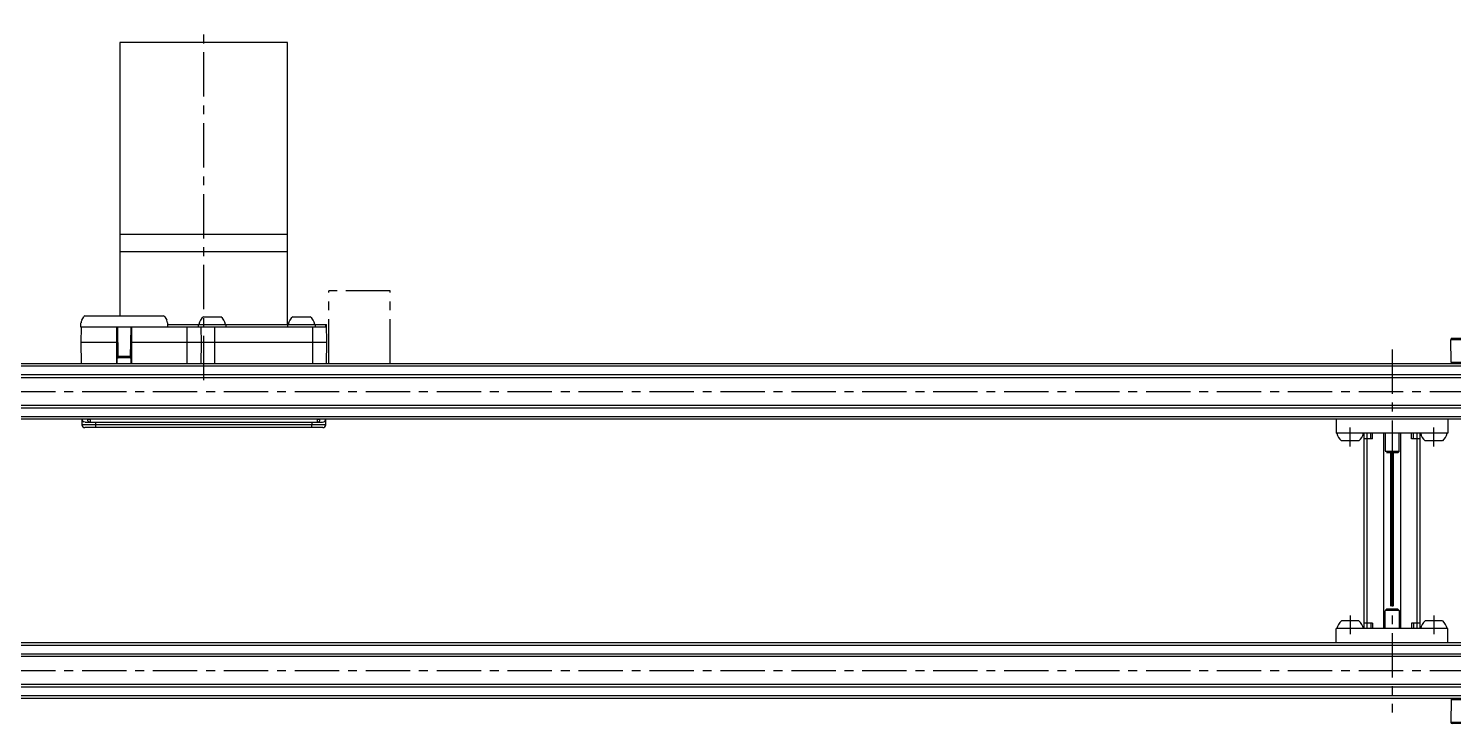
# Model space of a CAD drawing. Extents: x 0 to 1482, y -8 to 554.
# Drawn here: x 707 to 1218, y 306 to 554 of the extents above; entities that cross this region are included whole.
import ezdxf

# ---------------------------------------------------------------- set-up
doc = ezdxf.new("R2010")
doc.units = 0
doc.header["$LTSCALE"] = 0.5
for name, pattern in [('CENTER', [50.8, 31.75, -6.35, 6.35, -6.35]), ('DASHED', [19.05, 12.7, -6.35]), ('PHANTOM', [63.5, 31.75, -6.35, 6.35, -6.35, 6.35, -6.35])]:
    doc.linetypes.add(name, pattern=pattern)
for name, color, linetype in [('MSM_CENTER', 1, 'CENTER'), ('MSM_CONTINUOUS', 7, 'CONTINUOUS'), ('MSM_DASHED', 4, 'DASHED'), ('MSM_IMAGINARY', 6, 'PHANTOM')]:
    doc.layers.add(name, color=color, linetype=linetype)

msp = doc.modelspace()

# ---------------------------------------------------------------- linework, layer by layer
at = {"layer": 'MSM_CENTER'}
for p, q in [((770, 428.5), (770, 554.5)), ((1195.5, 439.5), (1195.5, 309.5)), ((243.8, 424.5), (1296.2, 424.5)), ((1180.5, 404.75), (1180.5, 411.5)), ((1210.5, 404.75), (1210.5, 411.5)), ((1180.5, 344.25), (1180.5, 337.5)), ((1210.5, 344.25), (1210.5, 337.5)), ((243.8, 324.5), (1296.2, 324.5))]:
    msp.add_line(p, q, dxfattribs=at)
at = {"layer": 'MSM_CONTINUOUS'}
for p, q in [((740, 549.5), (740, 451.5)), ((800, 549.5), (740, 549.5)), ((800, 448.5), (800, 549.5)), ((740, 480.8), (800, 480.8)), ((800, 474.5), (740, 474.5)), ((726.02, 447.5), (726.04, 449.05)), ((726.31, 450.01), (727.03, 451.25)), ((727.46, 451.5), (755.57, 451.5)), ((756.01, 451.25), (756.72, 450.01)), ((756.99, 449.05), (757.02, 447.5)), ((769.89, 451.25), (776.14, 451.25)), ((801.89, 451.25), (808.14, 451.25)), ((813.92, 447.5), (726.02, 447.5)), ((726.11, 447.5), (726.02, 442)), ((738.78, 447.5), (738.78, 442)), ((739.02, 434.5), (739.02, 447.34)), ((739.02, 447.3), (739.2, 436.99)), ((739.37, 436.99), (739.19, 447.3)), ((743.84, 447.3), (743.66, 436.99)), ((743.83, 436.99), (744.01, 447.3)), ((744.02, 434.5), (744.02, 447.34)), ((744.22, 434.5), (744.22, 447.5)), ((757, 448.5), (813.9, 448.5)), ((764.02, 434.5), (764.02, 447.5)), ((768.02, 448.5), (768.02, 447.5)), ((768.92, 447.5), (769.02, 442)), ((774.02, 434.5), (774.02, 447.5)), ((778.02, 447.5), (778.02, 448.5)), ((800.02, 448.5), (800.02, 447.5)), ((809.02, 434.5), (809.02, 447.5)), ((810.02, 447.5), (810.02, 448.5)), ((813.71, 448.31), (813.9, 448.5)), ((813.72, 447.69), (813.71, 448.31)), ((814.02, 442), (813.9, 448.5)), ((738.78, 442), (726.02, 442)), ((726.02, 442), (726.15, 434.5)), ((738.78, 442), (738.78, 434.5)), ((743.99, 442.2), (744.02, 442.2)), ((814.02, 442), (744.02, 442)), ((769.02, 442), (768.89, 434.5)), ((813.89, 434.5), (814.02, 442)), ((1245.49, 443), (1216.5, 443)), ((1216.65, 434.99), (1216.5, 443)), ((1217, 443.5), (1245.5, 443.5)), ((322.43, 434.5), (1245.5, 434.5)), ((743.66, 436.99), (739.37, 436.99)), ((743.63, 436.5), (739.4, 436.5)), ((1216.65, 435), (1245.49, 435)), ((270, 429.5), (1286.2, 429.5)), ((1245.5, 433.5), (294.5, 433.5)), ((294.5, 430.5), (1245.5, 430.5)), ((270, 419.5), (1286.2, 419.5)), ((1245.5, 418.5), (294.5, 418.5)), ((294.5, 415.5), (1245.5, 415.5)), ((1245.5, 414.5), (294.5, 414.5)), ((726.35, 414.5), (726.38, 412.48)), ((727.58, 413.5), (727, 413.57)), ((727.58, 413.5), (812.46, 413.5)), ((810.68, 414.48), (729.35, 414.48)), ((729.35, 414.48), (729.35, 413.5)), ((731.38, 412.48), (731.36, 413.5)), ((808.67, 413.5), (808.65, 412.48)), ((810.68, 413.5), (810.68, 414.48)), ((812.46, 413.5), (813.03, 413.57)), ((813.65, 412.48), (813.68, 414.5)), ((1175.5, 414.5), (1175.5, 409.5)), ((1215.5, 414.5), (1215.5, 409.5)), ((813.65, 412.48), (726.38, 412.48)), ((812.65, 411.5), (727.38, 411.5)), ((731.38, 411.5), (731.38, 412.48)), ((808.65, 411.5), (808.65, 412.48)), ((1215.5, 409.5), (1175.5, 409.5)), ((1185.5, 339.5), (1185.5, 409.5)), ((1186.5, 409.5), (1186.5, 339.5)), ((1192.5, 339.5), (1192.5, 409.5)), ((1198.5, 409.5), (1198.5, 339.5)), ((1204.5, 339.5), (1204.5, 409.5)), ((1205.5, 409.5), (1205.5, 339.5)), ((1183.62, 406.75), (1177.38, 406.75)), ((1213.62, 406.75), (1207.37, 406.75)), ((1194.98, 402.5), (1194.98, 347.5)), ((1195.5, 347.5), (1195.5, 402.5)), ((1196.02, 347.5), (1196.02, 402.5)), ((1183.62, 342.25), (1177.38, 342.25)), ((1213.62, 342.25), (1207.37, 342.25)), ((1215.5, 339.5), (1175.5, 339.5)), ((1175.5, 334.5), (1175.5, 339.5)), ((1215.5, 334.5), (1215.5, 339.5)), ((294.5, 334.5), (1245.5, 334.5)), ((1245.5, 333.5), (294.5, 333.5)), ((1286.2, 329.5), (253.8, 329.5)), ((294.5, 330.5), (1245.5, 330.5)), ((1286.2, 319.5), (253.8, 319.5)), ((1245.5, 318.5), (294.5, 318.5)), ((294.5, 315.5), (1245.5, 315.5)), ((1245.5, 314.5), (294.5, 314.5)), ((1216.65, 314.01), (1216.5, 306)), ((1245.49, 314), (1216.65, 314)), ((1216.5, 306), (1245.49, 306)), ((1245.5, 305.5), (1217, 305.5))]:
    msp.add_line(p, q, dxfattribs=at)
for centre, radius, start, end in [((728.04, 449.01), 2, 150, 179), ((727.46, 451), 0.5, 90, 150), ((755.57, 451), 0.5, 30, 90), ((754.99, 449.01), 2, 1, 30), ((772.93, 447.6), 4.75, 129.7731, 169.0684), ((773.1, 447.6), 4.75, 10.9316, 50.2269), ((804.93, 447.6), 4.75, 129.7731, 169.0684), ((805.1, 447.6), 4.75, 10.9316, 50.2269), ((738.82, 447.3), 0.2, 0.9994, 90.0008), ((738.78, 446.99), 0.513, 37.5415, 82.7865), ((739.1, 444.66), 2.65, 88.1622, 91.8378), ((744.25, 446.99), 0.513, 97.2135, 142.4585), ((743.93, 444.66), 2.65, 88.1622, 91.8378), ((744.21, 447.3), 0.2, 89.9992, 179.0006), ((813.78, 448.95), 1.26, 266.9695, 276.0319), ((739.22, 442.2), 0.2, 180, 238.496), ((739.22, 439.8), 0.2, 110.1432, 180), ((743.82, 439.8), 0.2, 360, 69.8568), ((743.82, 442.2), 0.2, 301.504, 360), ((1217, 443), 0.5, 90, 180), ((739.29, 439.65), 2.66, 268.1502, 271.8498), ((-9865.08, 251.76), 10605.9, 0.999108, 1.000701), ((739.4, 436.7), 0.2, 180.9994, 270.0008), ((741.55, 436.89), 2.18, 177.3834, 190.3359), ((741.48, 436.89), 2.18, 349.6641, 2.6166), ((743.63, 436.7), 0.2, 269.9992, 359.0006), ((743.75, 439.65), 2.66, 268.1494, 271.8506), ((10564.57, 265.44), 9822.23, 178.999236, 179.000955), ((1217.15, 435), 0.498, 180.7973, 270.2019), ((728.51, 414.67), 2.14, 184.5901, 196.8354), ((727.13, 414.26), 0.702, 196.9197, 259.5274), ((728.85, 428.81), 14.33, 268.001, 271.999), ((729.33, 414.48), 0.98, 179.8246, 271.1754), ((810.7, 414.48), 0.98, 268.8246, 1.1962), ((811.18, 428.81), 14.33, 268.001, 271.999), ((812.9, 414.26), 0.702, 280.4726, 343.0803), ((811.52, 414.67), 2.14, 343.1646, 355.4099), ((727.38, 412.5), 1, 181.0001, 269.9999), ((812.65, 412.5), 1, 270.0001, 358.9999), ((1180.41, 410.4), 4.75, 190.9316, 230.2269), ((1180.59, 410.4), 4.75, 309.7731, 349.0684), ((1210.41, 410.4), 4.75, 190.9316, 230.2269), ((1210.59, 410.4), 4.75, 309.7731, 349.0684), ((1180.41, 338.6), 4.75, 129.7731, 169.0684), ((1180.59, 338.6), 4.75, 10.9316, 50.2269), ((1210.41, 338.6), 4.75, 129.7731, 169.0684), ((1210.59, 338.6), 4.75, 10.9316, 50.2269), ((1217.15, 314), 0.498, 89.7981, 179.2027), ((1217, 306), 0.5, 180, 270)]:
    msp.add_arc(centre, radius, start, end, dxfattribs=at)
at = {"layer": 'MSM_DASHED'}
for p, q in [((1187.85, 407.5), (1187.85, 409.5)), ((1188.5, 407.5), (1188.5, 409.5)), ((1193, 409.5), (1193, 402.99)), ((1198, 402.99), (1198, 409.5)), ((1202.5, 407.5), (1202.5, 409.5)), ((1203.15, 407.5), (1203.15, 409.5)), ((1187.85, 407.5), (1185.5, 407.5)), ((1188.5, 407.5), (1187.85, 407.5)), ((1203.15, 407.5), (1202.5, 407.5)), ((1205.5, 407.5), (1203.15, 407.5)), ((1198, 402.99), (1193, 402.99)), ((1197.51, 402.5), (1193.49, 402.5)), ((1197.51, 402.5), (1198, 402.99)), ((1193, 346.01), (1193.49, 346.5)), ((1198, 346.01), (1193, 346.01)), ((1193, 339.5), (1193, 346.01)), ((1197.51, 346.5), (1193.49, 346.5)), ((1197.51, 346.5), (1198, 346.01)), ((1198, 346.01), (1198, 339.5)), ((1187.85, 341.5), (1185.5, 341.5)), ((1188.5, 341.5), (1187.85, 341.5)), ((1187.85, 341.5), (1187.85, 339.5)), ((1188.5, 341.5), (1188.5, 339.5)), ((1202.5, 341.5), (1202.5, 339.5)), ((1203.15, 341.5), (1202.5, 341.5)), ((1203.15, 341.5), (1203.15, 339.5)), ((1205.5, 341.5), (1203.15, 341.5))]:
    msp.add_line(p, q, dxfattribs=at)
at = {"layer": 'MSM_IMAGINARY'}
for p, q in [((814.8, 434.5), (814.8, 460.5)), ((836.8, 460.5), (814.8, 460.5)), ((836.8, 434.5), (836.8, 460.5))]:
    msp.add_line(p, q, dxfattribs=at)

doc.saveas('drawing.dxf')
